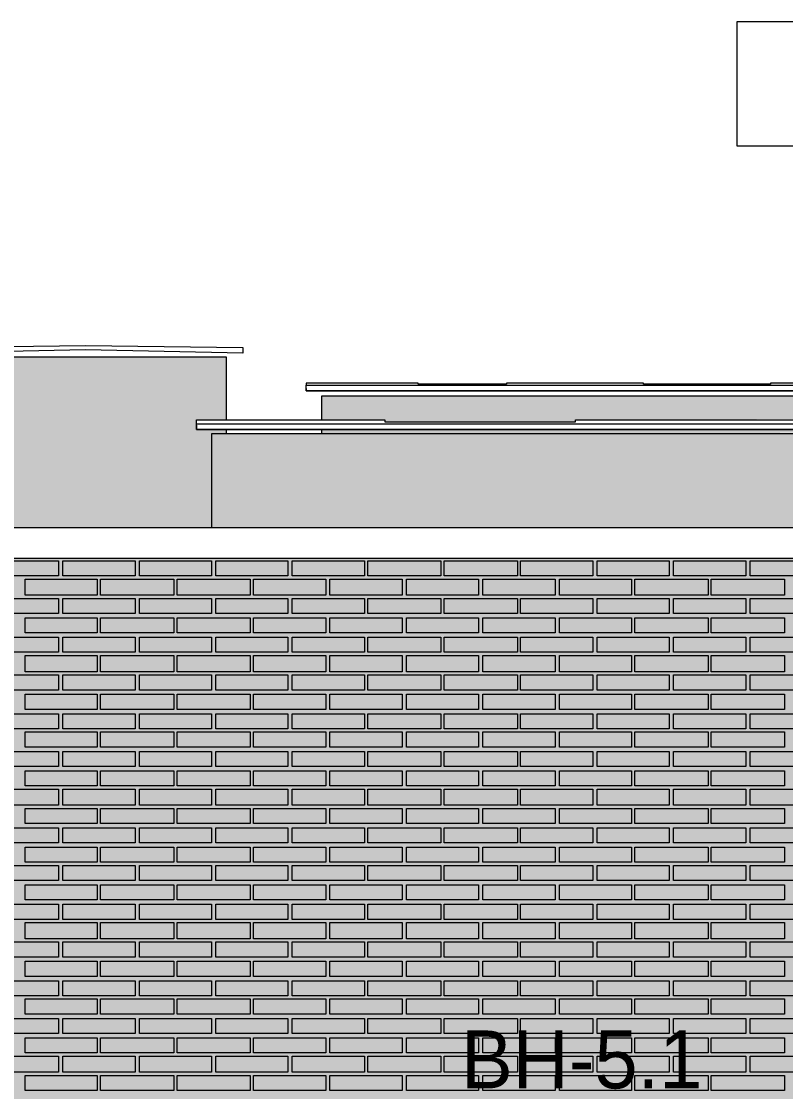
# Model space of a CAD drawing. Header units: millimetres. Extents: x -28928 to 100580, y -22867 to 36490.
# Drawn here: x 15755 to 18757, y 6934 to 11140 of the extents above; entities that cross this region are included whole.
import ezdxf

# ---------------------------------------------------------------- set-up
doc = ezdxf.new("R2010")
doc.units = ezdxf.units.MM
doc.layers.add('PDF _Геометрия', color=7, linetype='Continuous', true_color=0x8f8e8d)
doc.layers.add('PDF _Сплошная заливка', color=7, linetype='Continuous', true_color=0xffffff)
doc.layers.add('PDF _Текст', color=7, linetype='Continuous')

msp = doc.modelspace()

# ---------------------------------------------------------------- hatches: boundary and pattern name
at = {"layer": 'PDF _Сплошная заливка', "true_color": 0x383e42, "transparency": 33554559}
for points in [[(16561.4, 9536), (16443, 9536), (16443, 9574.1), (16561.4, 9574.1), (16561.4, 9819.5), (15453, 9819.5), (15453, 9151), (16502.2, 9151), (16502.2, 9519.1), (16561.4, 9519.1)], [(19091.4, 9506.4), (19171.8, 9506.4), (19171.8, 9519.1), (16502.2, 9519.1), (16502.2, 9151), (19040.7, 9151), (19040.7, 9396.4), (18981.4, 9396.4), (18981.4, 9451.4), (19019.5, 9455.7), (19053.4, 9459.9), (19044.9, 9464.1), (19053.4, 9468.4)]]:
    msp.add_hatch(color=250, dxfattribs=at).paths.add_polyline_path(points)
h = msp.add_hatch(color=250, dxfattribs=at)
h.paths.add_polyline_path([(19222.6, 9519.1), (19171.8, 9519.1), (19171.8, 9506.4), (19222.6, 9506.4)])
h.paths.add_polyline_path([(19091.4, 9629.1), (19222.6, 9629.1), (19222.6, 9637.6), (19044.9, 9641.8), (19070.3, 9667.2), (16933.7, 9667.2), (16933.7, 9574.1), (17183.4, 9574.1), (17183.4, 9565.7), (17932.2, 9565.7), (17932.2, 9574.1), (19222.6, 9578.4), (19044.9, 9582.6)])
h.paths.add_polyline_path([(19061.8, 9536), (16933.7, 9536), (16933.7, 9519.1), (19044.9, 9523.4), (19053.4, 9527.6)])
at = {"layer": 'PDF _Сплошная заливка', "true_color": 0xdcd6cf, "transparency": 33554559}
msp.add_hatch(color=254, dxfattribs=at).paths.add_polyline_path([(29465.3, 1544.1), (29486.4, 1544.1), (29486.4, 9028.4), (4952.2, 9028.4), (4952.2, -4713.2), (29465.3, -4713.2)])

# ---------------------------------------------------------------- linework, layer by layer
at = {"layer": 'PDF _Геометрия', "color": 7, "lineweight": 9}
for points in [[(18566.8, 11139.5), (19806.4, 11139.5), (19806.4, 10648.7), (18566.8, 10648.7)], [(16007.2, 9866), (16624.9, 9857.6), (16624.9, 9836.4), (16007.2, 9849.1), (15393.7, 9836.4), (15393.7, 9857.6)]]:
    msp.add_lwpolyline(points, close=True, dxfattribs=at)
for points in [[(16561.4, 9574.1), (16561.4, 9819.5), (15453, 9819.5), (15453, 9151)], [(19066.1, 9718), (18698, 9718), (18698, 9713.7), (18198.7, 9713.7), (18198.7, 9718), (17661.4, 9718), (17661.4, 9713.7), (17314.5, 9713.7), (17314.5, 9718), (16874.5, 9718), (16874.5, 9709.5), (19057.6, 9709.5)], [(16874.5, 9696.8), (16874.5, 9688.4), (19095.7, 9688.4), (16874.5, 9688.4), (16874.5, 9709.5)], [(17314.5, 9713.7), (17661.4, 9713.7)], [(18198.7, 9713.7), (18698, 9713.7)], [(19074.5, 9667.2), (16933.7, 9667.2), (16933.7, 9574.1)], [(19087.2, 9557.2), (16443, 9557.2), (16443, 9574.1), (17183.4, 9574.1), (17183.4, 9565.7), (17932.2, 9565.7), (17932.2, 9574.1), (19231.1, 9574.1), (19231.1, 9569.9)], [(16443, 9553), (16443, 9536), (19066.1, 9536), (16443, 9536), (16443, 9557.2)], [(17183.4, 9565.7), (17932.2, 9565.7)], [(19171.8, 9506.4), (19171.8, 9519.1), (16502.2, 9519.1), (16502.2, 9151)], [(16561.4, 9519.1), (16561.4, 9536)], [(16933.7, 9536), (16933.7, 9519.1)], [(-21875.1, 9028.4), (-21875.1, 9151), (29681.1, 9151), (29681.1, 9028.4), (-21875.1, 9028.4), (-21875.1, 9151)]]:
    msp.add_lwpolyline(points, dxfattribs=at)
at = {"layer": 'PDF _Геометрия', "lineweight": 9}
for points in [[(15901.4, 9019.9), (15901.4, 8960.7), (15618, 8960.7), (15618, 9019.9)], [(16201.8, 9019.9), (16201.8, 8960.7), (15918.4, 8960.7), (15918.4, 9019.9)], [(16502.2, 9019.9), (16502.2, 8960.7), (16218.7, 8960.7), (16218.7, 9019.9)], [(16802.6, 9019.9), (16802.6, 8960.7), (16519.1, 8960.7), (16519.1, 9019.9)], [(17103, 9019.9), (17103, 8960.7), (16819.5, 8960.7), (16819.5, 9019.9)], [(17403.4, 9019.9), (17403.4, 8960.7), (17115.7, 8960.7), (17115.7, 9019.9)], [(17703.7, 9019.9), (17703.7, 8960.7), (17416.1, 8960.7), (17416.1, 9019.9)], [(17999.9, 9019.9), (17999.9, 8960.7), (17716.4, 8960.7), (17716.4, 9019.9)], [(18300.3, 9019.9), (18300.3, 8960.7), (18016.8, 8960.7), (18016.8, 9019.9)], [(18600.7, 9019.9), (18600.7, 8960.7), (18317.2, 8960.7), (18317.2, 9019.9)], [(18901.1, 9019.9), (18901.1, 8960.7), (18617.6, 8960.7), (18617.6, 9019.9)], [(16053.7, 8884.5), (15909.9, 8884.5), (15770.3, 8884.5), (15770.3, 8948), (15909.9, 8948), (16053.7, 8948)], [(16354.1, 8884.5), (16210.3, 8884.5), (16066.4, 8884.5), (16066.4, 8948), (16210.3, 8948), (16354.1, 8948)], [(16654.5, 8884.5), (16510.7, 8884.5), (16366.8, 8884.5), (16366.8, 8948), (16510.7, 8948), (16654.5, 8948)], [(16950.7, 8884.5), (16811.1, 8884.5), (16667.2, 8884.5), (16667.2, 8948), (16811.1, 8948), (16950.7, 8948)], [(17251.1, 8884.5), (17111.4, 8884.5), (16967.6, 8884.5), (16967.6, 8948), (17111.4, 8948), (17251.1, 8948)], [(17551.4, 8884.5), (17411.8, 8884.5), (17268, 8884.5), (17268, 8948), (17411.8, 8948), (17551.4, 8948)], [(17851.8, 8884.5), (17708, 8884.5), (17568.4, 8884.5), (17568.4, 8948), (17708, 8948), (17851.8, 8948)], [(18152.2, 8884.5), (18008.4, 8884.5), (17868.7, 8884.5), (17868.7, 8948), (18008.4, 8948), (18152.2, 8948)], [(18452.6, 8884.5), (18308.7, 8884.5), (18164.9, 8884.5), (18164.9, 8948), (18308.7, 8948), (18452.6, 8948)], [(18753, 8884.5), (18609.1, 8884.5), (18465.3, 8884.5), (18465.3, 8948), (18609.1, 8948), (18753, 8948)], [(15901.4, 8871.8), (15901.4, 8812.6), (15618, 8812.6), (15618, 8871.8)], [(16201.8, 8871.8), (16201.8, 8812.6), (15918.4, 8812.6), (15918.4, 8871.8)], [(16502.2, 8871.8), (16502.2, 8812.6), (16218.7, 8812.6), (16218.7, 8871.8)], [(16802.6, 8871.8), (16802.6, 8812.6), (16519.1, 8812.6), (16519.1, 8871.8)], [(17103, 8871.8), (17103, 8812.6), (16819.5, 8812.6), (16819.5, 8871.8)], [(17403.4, 8871.8), (17403.4, 8812.6), (17115.7, 8812.6), (17115.7, 8871.8)], [(17703.7, 8871.8), (17703.7, 8812.6), (17416.1, 8812.6), (17416.1, 8871.8)], [(17999.9, 8871.8), (17999.9, 8812.6), (17716.4, 8812.6), (17716.4, 8871.8)], [(18300.3, 8871.8), (18300.3, 8812.6), (18016.8, 8812.6), (18016.8, 8871.8)], [(18600.7, 8871.8), (18600.7, 8812.6), (18317.2, 8812.6), (18317.2, 8871.8)], [(18901.1, 8871.8), (18901.1, 8812.6), (18617.6, 8812.6), (18617.6, 8871.8)], [(16053.7, 8736.4), (15909.9, 8736.4), (15770.3, 8736.4), (15770.3, 8795.7), (15909.9, 8795.7), (16053.7, 8795.7)], [(16354.1, 8736.4), (16210.3, 8736.4), (16066.4, 8736.4), (16066.4, 8795.7), (16210.3, 8795.7), (16354.1, 8795.7)], [(16654.5, 8736.4), (16510.7, 8736.4), (16366.8, 8736.4), (16366.8, 8795.7), (16510.7, 8795.7), (16654.5, 8795.7)], [(16950.7, 8736.4), (16811.1, 8736.4), (16667.2, 8736.4), (16667.2, 8795.7), (16811.1, 8795.7), (16950.7, 8795.7)], [(17251.1, 8736.4), (17111.4, 8736.4), (16967.6, 8736.4), (16967.6, 8795.7), (17111.4, 8795.7), (17251.1, 8795.7)], [(17551.4, 8736.4), (17411.8, 8736.4), (17268, 8736.4), (17268, 8795.7), (17411.8, 8795.7), (17551.4, 8795.7)], [(17851.8, 8736.4), (17708, 8736.4), (17568.4, 8736.4), (17568.4, 8795.7), (17708, 8795.7), (17851.8, 8795.7)], [(18152.2, 8736.4), (18008.4, 8736.4), (17868.7, 8736.4), (17868.7, 8795.7), (18008.4, 8795.7), (18152.2, 8795.7)], [(18452.6, 8736.4), (18308.7, 8736.4), (18164.9, 8736.4), (18164.9, 8795.7), (18308.7, 8795.7), (18452.6, 8795.7)], [(18753, 8736.4), (18609.1, 8736.4), (18465.3, 8736.4), (18465.3, 8795.7), (18609.1, 8795.7), (18753, 8795.7)], [(15901.4, 8719.5), (15901.4, 8660.3), (15618, 8660.3), (15618, 8719.5)], [(16201.8, 8719.5), (16201.8, 8660.3), (15918.4, 8660.3), (15918.4, 8719.5)], [(16502.2, 8719.5), (16502.2, 8660.3), (16218.7, 8660.3), (16218.7, 8719.5)], [(16802.6, 8719.5), (16802.6, 8660.3), (16519.1, 8660.3), (16519.1, 8719.5)], [(17103, 8719.5), (17103, 8660.3), (16819.5, 8660.3), (16819.5, 8719.5)], [(17403.4, 8719.5), (17403.4, 8660.3), (17115.7, 8660.3), (17115.7, 8719.5)], [(17703.7, 8719.5), (17703.7, 8660.3), (17416.1, 8660.3), (17416.1, 8719.5)], [(17999.9, 8719.5), (17999.9, 8660.3), (17716.4, 8660.3), (17716.4, 8719.5)], [(18300.3, 8719.5), (18300.3, 8660.3), (18016.8, 8660.3), (18016.8, 8719.5)], [(18600.7, 8719.5), (18600.7, 8660.3), (18317.2, 8660.3), (18317.2, 8719.5)], [(18901.1, 8719.5), (18901.1, 8660.3), (18617.6, 8660.3), (18617.6, 8719.5)], [(16053.7, 8584.1), (15909.9, 8584.1), (15770.3, 8584.1), (15770.3, 8647.6), (15909.9, 8647.6), (16053.7, 8647.6)], [(16354.1, 8584.1), (16210.3, 8584.1), (16066.4, 8584.1), (16066.4, 8647.6), (16210.3, 8647.6), (16354.1, 8647.6)], [(16654.5, 8584.1), (16510.7, 8584.1), (16366.8, 8584.1), (16366.8, 8647.6), (16510.7, 8647.6), (16654.5, 8647.6)], [(16950.7, 8584.1), (16811.1, 8584.1), (16667.2, 8584.1), (16667.2, 8647.6), (16811.1, 8647.6), (16950.7, 8647.6)], [(17251.1, 8584.1), (17111.4, 8584.1), (16967.6, 8584.1), (16967.6, 8647.6), (17111.4, 8647.6), (17251.1, 8647.6)], [(17551.4, 8584.1), (17411.8, 8584.1), (17268, 8584.1), (17268, 8647.6), (17411.8, 8647.6), (17551.4, 8647.6)], [(17851.8, 8584.1), (17708, 8584.1), (17568.4, 8584.1), (17568.4, 8647.6), (17708, 8647.6), (17851.8, 8647.6)], [(18152.2, 8584.1), (18008.4, 8584.1), (17868.7, 8584.1), (17868.7, 8647.6), (18008.4, 8647.6), (18152.2, 8647.6)], [(18452.6, 8584.1), (18308.7, 8584.1), (18164.9, 8584.1), (18164.9, 8647.6), (18308.7, 8647.6), (18452.6, 8647.6)], [(18753, 8584.1), (18609.1, 8584.1), (18465.3, 8584.1), (18465.3, 8647.6), (18609.1, 8647.6), (18753, 8647.6)], [(15901.4, 8571.4), (15901.4, 8512.2), (15618, 8512.2), (15618, 8571.4)], [(16201.8, 8571.4), (16201.8, 8512.2), (15918.4, 8512.2), (15918.4, 8571.4)], [(16502.2, 8571.4), (16502.2, 8512.2), (16218.7, 8512.2), (16218.7, 8571.4)], [(16802.6, 8571.4), (16802.6, 8512.2), (16519.1, 8512.2), (16519.1, 8571.4)], [(17103, 8571.4), (17103, 8512.2), (16819.5, 8512.2), (16819.5, 8571.4)], [(17403.4, 8571.4), (17403.4, 8512.2), (17115.7, 8512.2), (17115.7, 8571.4)], [(17703.7, 8571.4), (17703.7, 8512.2), (17416.1, 8512.2), (17416.1, 8571.4)], [(17999.9, 8571.4), (17999.9, 8512.2), (17716.4, 8512.2), (17716.4, 8571.4)], [(18300.3, 8571.4), (18300.3, 8512.2), (18016.8, 8512.2), (18016.8, 8571.4)], [(18600.7, 8571.4), (18600.7, 8512.2), (18317.2, 8512.2), (18317.2, 8571.4)], [(18901.1, 8571.4), (18901.1, 8512.2), (18617.6, 8512.2), (18617.6, 8571.4)], [(16053.7, 8436), (15909.9, 8436), (15770.3, 8436), (15770.3, 8495.3), (15909.9, 8495.3), (16053.7, 8495.3)], [(16354.1, 8436), (16210.3, 8436), (16066.4, 8436), (16066.4, 8495.3), (16210.3, 8495.3), (16354.1, 8495.3)], [(16654.5, 8436), (16510.7, 8436), (16366.8, 8436), (16366.8, 8495.3), (16510.7, 8495.3), (16654.5, 8495.3)], [(16950.7, 8436), (16811.1, 8436), (16667.2, 8436), (16667.2, 8495.3), (16811.1, 8495.3), (16950.7, 8495.3)], [(17251.1, 8436), (17111.4, 8436), (16967.6, 8436), (16967.6, 8495.3), (17111.4, 8495.3), (17251.1, 8495.3)], [(17551.4, 8436), (17411.8, 8436), (17268, 8436), (17268, 8495.3), (17411.8, 8495.3), (17551.4, 8495.3)], [(17851.8, 8436), (17708, 8436), (17568.4, 8436), (17568.4, 8495.3), (17708, 8495.3), (17851.8, 8495.3)], [(18152.2, 8436), (18008.4, 8436), (17868.7, 8436), (17868.7, 8495.3), (18008.4, 8495.3), (18152.2, 8495.3)], [(18452.6, 8436), (18308.7, 8436), (18164.9, 8436), (18164.9, 8495.3), (18308.7, 8495.3), (18452.6, 8495.3)], [(18753, 8436), (18609.1, 8436), (18465.3, 8436), (18465.3, 8495.3), (18609.1, 8495.3), (18753, 8495.3)], [(15901.4, 8419.1), (15901.4, 8359.9), (15618, 8359.9), (15618, 8419.1)], [(16201.8, 8419.1), (16201.8, 8359.9), (15918.4, 8359.9), (15918.4, 8419.1)], [(16502.2, 8419.1), (16502.2, 8359.9), (16218.7, 8359.9), (16218.7, 8419.1)], [(16802.6, 8419.1), (16802.6, 8359.9), (16519.1, 8359.9), (16519.1, 8419.1)], [(17103, 8419.1), (17103, 8359.9), (16819.5, 8359.9), (16819.5, 8419.1)], [(17403.4, 8419.1), (17403.4, 8359.9), (17115.7, 8359.9), (17115.7, 8419.1)], [(17703.7, 8419.1), (17703.7, 8359.9), (17416.1, 8359.9), (17416.1, 8419.1)], [(17999.9, 8419.1), (17999.9, 8359.9), (17716.4, 8359.9), (17716.4, 8419.1)], [(18300.3, 8419.1), (18300.3, 8359.9), (18016.8, 8359.9), (18016.8, 8419.1)], [(18600.7, 8419.1), (18600.7, 8359.9), (18317.2, 8359.9), (18317.2, 8419.1)], [(18901.1, 8419.1), (18901.1, 8359.9), (18617.6, 8359.9), (18617.6, 8419.1)], [(16053.7, 8288), (15909.9, 8288), (15770.3, 8288), (15770.3, 8347.2), (15909.9, 8347.2), (16053.7, 8347.2)], [(16354.1, 8288), (16210.3, 8288), (16066.4, 8288), (16066.4, 8347.2), (16210.3, 8347.2), (16354.1, 8347.2)], [(16654.5, 8288), (16510.7, 8288), (16366.8, 8288), (16366.8, 8347.2), (16510.7, 8347.2), (16654.5, 8347.2)], [(16950.7, 8288), (16811.1, 8288), (16667.2, 8288), (16667.2, 8347.2), (16811.1, 8347.2), (16950.7, 8347.2)], [(17251.1, 8288), (17111.4, 8288), (16967.6, 8288), (16967.6, 8347.2), (17111.4, 8347.2), (17251.1, 8347.2)], [(17551.4, 8288), (17411.8, 8288), (17268, 8288), (17268, 8347.2), (17411.8, 8347.2), (17551.4, 8347.2)], [(17851.8, 8288), (17708, 8288), (17568.4, 8288), (17568.4, 8347.2), (17708, 8347.2), (17851.8, 8347.2)], [(18152.2, 8288), (18008.4, 8288), (17868.7, 8288), (17868.7, 8347.2), (18008.4, 8347.2), (18152.2, 8347.2)], [(18452.6, 8288), (18308.7, 8288), (18164.9, 8288), (18164.9, 8347.2), (18308.7, 8347.2), (18452.6, 8347.2)], [(18753, 8288), (18609.1, 8288), (18465.3, 8288), (18465.3, 8347.2), (18609.1, 8347.2), (18753, 8347.2)], [(15901.4, 8271), (15901.4, 8211.8), (15618, 8211.8), (15618, 8271)], [(16201.8, 8271), (16201.8, 8211.8), (15918.4, 8211.8), (15918.4, 8271)], [(16502.2, 8271), (16502.2, 8211.8), (16218.7, 8211.8), (16218.7, 8271)], [(16802.6, 8271), (16802.6, 8211.8), (16519.1, 8211.8), (16519.1, 8271)], [(17103, 8271), (17103, 8211.8), (16819.5, 8211.8), (16819.5, 8271)], [(17403.4, 8271), (17403.4, 8211.8), (17115.7, 8211.8), (17115.7, 8271)], [(17703.7, 8271), (17703.7, 8211.8), (17416.1, 8211.8), (17416.1, 8271)], [(17999.9, 8271), (17999.9, 8211.8), (17716.4, 8211.8), (17716.4, 8271)], [(18300.3, 8271), (18300.3, 8211.8), (18016.8, 8211.8), (18016.8, 8271)], [(18600.7, 8271), (18600.7, 8211.8), (18317.2, 8211.8), (18317.2, 8271)], [(18901.1, 8271), (18901.1, 8211.8), (18617.6, 8211.8), (18617.6, 8271)], [(16053.7, 8135.7), (15909.9, 8135.7), (15770.3, 8135.7), (15770.3, 8194.9), (15909.9, 8194.9), (16053.7, 8194.9)], [(16354.1, 8135.7), (16210.3, 8135.7), (16066.4, 8135.7), (16066.4, 8194.9), (16210.3, 8194.9), (16354.1, 8194.9)], [(16654.5, 8135.7), (16510.7, 8135.7), (16366.8, 8135.7), (16366.8, 8194.9), (16510.7, 8194.9), (16654.5, 8194.9)], [(16950.7, 8135.7), (16811.1, 8135.7), (16667.2, 8135.7), (16667.2, 8194.9), (16811.1, 8194.9), (16950.7, 8194.9)], [(17251.1, 8135.7), (17111.4, 8135.7), (16967.6, 8135.7), (16967.6, 8194.9), (17111.4, 8194.9), (17251.1, 8194.9)], [(17551.4, 8135.7), (17411.8, 8135.7), (17268, 8135.7), (17268, 8194.9), (17411.8, 8194.9), (17551.4, 8194.9)], [(17851.8, 8135.7), (17708, 8135.7), (17568.4, 8135.7), (17568.4, 8194.9), (17708, 8194.9), (17851.8, 8194.9)], [(18152.2, 8135.7), (18008.4, 8135.7), (17868.7, 8135.7), (17868.7, 8194.9), (18008.4, 8194.9), (18152.2, 8194.9)], [(18452.6, 8135.7), (18308.7, 8135.7), (18164.9, 8135.7), (18164.9, 8194.9), (18308.7, 8194.9), (18452.6, 8194.9)], [(18753, 8135.7), (18609.1, 8135.7), (18465.3, 8135.7), (18465.3, 8194.9), (18609.1, 8194.9), (18753, 8194.9)], [(15901.4, 8123), (15901.4, 8059.5), (15618, 8059.5), (15618, 8123)], [(16201.8, 8123), (16201.8, 8059.5), (15918.4, 8059.5), (15918.4, 8123)], [(16502.2, 8123), (16502.2, 8059.5), (16218.7, 8059.5), (16218.7, 8123)], [(16802.6, 8123), (16802.6, 8059.5), (16519.1, 8059.5), (16519.1, 8123)], [(17103, 8123), (17103, 8059.5), (16819.5, 8059.5), (16819.5, 8123)], [(17403.4, 8123), (17403.4, 8059.5), (17115.7, 8059.5), (17115.7, 8123)], [(17703.7, 8123), (17703.7, 8059.5), (17416.1, 8059.5), (17416.1, 8123)], [(17999.9, 8123), (17999.9, 8059.5), (17716.4, 8059.5), (17716.4, 8123)], [(18300.3, 8123), (18300.3, 8059.5), (18016.8, 8059.5), (18016.8, 8123)], [(18600.7, 8123), (18600.7, 8059.5), (18317.2, 8059.5), (18317.2, 8123)], [(18901.1, 8123), (18901.1, 8059.5), (18617.6, 8059.5), (18617.6, 8123)], [(16053.7, 7987.6), (15909.9, 7987.6), (15770.3, 7987.6), (15770.3, 8046.8), (15909.9, 8046.8), (16053.7, 8046.8)], [(16354.1, 7987.6), (16210.3, 7987.6), (16066.4, 7987.6), (16066.4, 8046.8), (16210.3, 8046.8), (16354.1, 8046.8)], [(16654.5, 7987.6), (16510.7, 7987.6), (16366.8, 7987.6), (16366.8, 8046.8), (16510.7, 8046.8), (16654.5, 8046.8)], [(16950.7, 7987.6), (16811.1, 7987.6), (16667.2, 7987.6), (16667.2, 8046.8), (16811.1, 8046.8), (16950.7, 8046.8)], [(17251.1, 7987.6), (17111.4, 7987.6), (16967.6, 7987.6), (16967.6, 8046.8), (17111.4, 8046.8), (17251.1, 8046.8)], [(17551.4, 7987.6), (17411.8, 7987.6), (17268, 7987.6), (17268, 8046.8), (17411.8, 8046.8), (17551.4, 8046.8)], [(17851.8, 7987.6), (17708, 7987.6), (17568.4, 7987.6), (17568.4, 8046.8), (17708, 8046.8), (17851.8, 8046.8)], [(18152.2, 7987.6), (18008.4, 7987.6), (17868.7, 7987.6), (17868.7, 8046.8), (18008.4, 8046.8), (18152.2, 8046.8)], [(18452.6, 7987.6), (18308.7, 7987.6), (18164.9, 7987.6), (18164.9, 8046.8), (18308.7, 8046.8), (18452.6, 8046.8)], [(18753, 7987.6), (18609.1, 7987.6), (18465.3, 7987.6), (18465.3, 8046.8), (18609.1, 8046.8), (18753, 8046.8)], [(15901.4, 7970.7), (15901.4, 7911.4), (15618, 7911.4), (15618, 7970.7)], [(16201.8, 7970.7), (16201.8, 7911.4), (15918.4, 7911.4), (15918.4, 7970.7)], [(16502.2, 7970.7), (16502.2, 7911.4), (16218.7, 7911.4), (16218.7, 7970.7)], [(16802.6, 7970.7), (16802.6, 7911.4), (16519.1, 7911.4), (16519.1, 7970.7)], [(17103, 7970.7), (17103, 7911.4), (16819.5, 7911.4), (16819.5, 7970.7)], [(17403.4, 7970.7), (17403.4, 7911.4), (17115.7, 7911.4), (17115.7, 7970.7)], [(17703.7, 7970.7), (17703.7, 7911.4), (17416.1, 7911.4), (17416.1, 7970.7)], [(17999.9, 7970.7), (17999.9, 7911.4), (17716.4, 7911.4), (17716.4, 7970.7)], [(18300.3, 7970.7), (18300.3, 7911.4), (18016.8, 7911.4), (18016.8, 7970.7)], [(18600.7, 7970.7), (18600.7, 7911.4), (18317.2, 7911.4), (18317.2, 7970.7)], [(18901.1, 7970.7), (18901.1, 7911.4), (18617.6, 7911.4), (18617.6, 7970.7)], [(16053.7, 7835.3), (15909.9, 7835.3), (15770.3, 7835.3), (15770.3, 7894.5), (15909.9, 7894.5), (16053.7, 7894.5)], [(16354.1, 7835.3), (16210.3, 7835.3), (16066.4, 7835.3), (16066.4, 7894.5), (16210.3, 7894.5), (16354.1, 7894.5)], [(16654.5, 7835.3), (16510.7, 7835.3), (16366.8, 7835.3), (16366.8, 7894.5), (16510.7, 7894.5), (16654.5, 7894.5)], [(16950.7, 7835.3), (16811.1, 7835.3), (16667.2, 7835.3), (16667.2, 7894.5), (16811.1, 7894.5), (16950.7, 7894.5)], [(17251.1, 7835.3), (17111.4, 7835.3), (16967.6, 7835.3), (16967.6, 7894.5), (17111.4, 7894.5), (17251.1, 7894.5)], [(17551.4, 7835.3), (17411.8, 7835.3), (17268, 7835.3), (17268, 7894.5), (17411.8, 7894.5), (17551.4, 7894.5)], [(17851.8, 7835.3), (17708, 7835.3), (17568.4, 7835.3), (17568.4, 7894.5), (17708, 7894.5), (17851.8, 7894.5)], [(18152.2, 7835.3), (18008.4, 7835.3), (17868.7, 7835.3), (17868.7, 7894.5), (18008.4, 7894.5), (18152.2, 7894.5)], [(18452.6, 7835.3), (18308.7, 7835.3), (18164.9, 7835.3), (18164.9, 7894.5), (18308.7, 7894.5), (18452.6, 7894.5)], [(18753, 7835.3), (18609.1, 7835.3), (18465.3, 7835.3), (18465.3, 7894.5), (18609.1, 7894.5), (18753, 7894.5)], [(15901.4, 7822.6), (15901.4, 7763.4), (15618, 7763.4), (15618, 7822.6)], [(16201.8, 7822.6), (16201.8, 7763.4), (15918.4, 7763.4), (15918.4, 7822.6)], [(16502.2, 7822.6), (16502.2, 7763.4), (16218.7, 7763.4), (16218.7, 7822.6)], [(16802.6, 7822.6), (16802.6, 7763.4), (16519.1, 7763.4), (16519.1, 7822.6)], [(17103, 7822.6), (17103, 7763.4), (16819.5, 7763.4), (16819.5, 7822.6)], [(17403.4, 7822.6), (17403.4, 7763.4), (17115.7, 7763.4), (17115.7, 7822.6)], [(17703.7, 7822.6), (17703.7, 7763.4), (17416.1, 7763.4), (17416.1, 7822.6)], [(17999.9, 7822.6), (17999.9, 7763.4), (17716.4, 7763.4), (17716.4, 7822.6)], [(18300.3, 7822.6), (18300.3, 7763.4), (18016.8, 7763.4), (18016.8, 7822.6)], [(18600.7, 7822.6), (18600.7, 7763.4), (18317.2, 7763.4), (18317.2, 7822.6)], [(18901.1, 7822.6), (18901.1, 7763.4), (18617.6, 7763.4), (18617.6, 7822.6)], [(16053.7, 7687.2), (15909.9, 7687.2), (15770.3, 7687.2), (15770.3, 7746.4), (15909.9, 7746.4), (16053.7, 7746.4)], [(16354.1, 7687.2), (16210.3, 7687.2), (16066.4, 7687.2), (16066.4, 7746.4), (16210.3, 7746.4), (16354.1, 7746.4)], [(16654.5, 7687.2), (16510.7, 7687.2), (16366.8, 7687.2), (16366.8, 7746.4), (16510.7, 7746.4), (16654.5, 7746.4)], [(16950.7, 7687.2), (16811.1, 7687.2), (16667.2, 7687.2), (16667.2, 7746.4), (16811.1, 7746.4), (16950.7, 7746.4)], [(17251.1, 7687.2), (17111.4, 7687.2), (16967.6, 7687.2), (16967.6, 7746.4), (17111.4, 7746.4), (17251.1, 7746.4)], [(17551.4, 7687.2), (17411.8, 7687.2), (17268, 7687.2), (17268, 7746.4), (17411.8, 7746.4), (17551.4, 7746.4)], [(17851.8, 7687.2), (17708, 7687.2), (17568.4, 7687.2), (17568.4, 7746.4), (17708, 7746.4), (17851.8, 7746.4)], [(18152.2, 7687.2), (18008.4, 7687.2), (17868.7, 7687.2), (17868.7, 7746.4), (18008.4, 7746.4), (18152.2, 7746.4)], [(18452.6, 7687.2), (18308.7, 7687.2), (18164.9, 7687.2), (18164.9, 7746.4), (18308.7, 7746.4), (18452.6, 7746.4)], [(18753, 7687.2), (18609.1, 7687.2), (18465.3, 7687.2), (18465.3, 7746.4), (18609.1, 7746.4), (18753, 7746.4)], [(15901.4, 7670.3), (15901.4, 7611), (15618, 7611), (15618, 7670.3)], [(16201.8, 7670.3), (16201.8, 7611), (15918.4, 7611), (15918.4, 7670.3)], [(16502.2, 7670.3), (16502.2, 7611), (16218.7, 7611), (16218.7, 7670.3)], [(16802.6, 7670.3), (16802.6, 7611), (16519.1, 7611), (16519.1, 7670.3)], [(17103, 7670.3), (17103, 7611), (16819.5, 7611), (16819.5, 7670.3)], [(17403.4, 7670.3), (17403.4, 7611), (17115.7, 7611), (17115.7, 7670.3)], [(17703.7, 7670.3), (17703.7, 7611), (17416.1, 7611), (17416.1, 7670.3)], [(17999.9, 7670.3), (17999.9, 7611), (17716.4, 7611), (17716.4, 7670.3)], [(18300.3, 7670.3), (18300.3, 7611), (18016.8, 7611), (18016.8, 7670.3)], [(18600.7, 7670.3), (18600.7, 7611), (18317.2, 7611), (18317.2, 7670.3)], [(18901.1, 7670.3), (18901.1, 7611), (18617.6, 7611), (18617.6, 7670.3)], [(16053.7, 7534.9), (15909.9, 7534.9), (15770.3, 7534.9), (15770.3, 7598.4), (15909.9, 7598.4), (16053.7, 7598.4)], [(16354.1, 7534.9), (16210.3, 7534.9), (16066.4, 7534.9), (16066.4, 7598.4), (16210.3, 7598.4), (16354.1, 7598.4)], [(16654.5, 7534.9), (16510.7, 7534.9), (16366.8, 7534.9), (16366.8, 7598.4), (16510.7, 7598.4), (16654.5, 7598.4)], [(16950.7, 7534.9), (16811.1, 7534.9), (16667.2, 7534.9), (16667.2, 7598.4), (16811.1, 7598.4), (16950.7, 7598.4)], [(17251.1, 7534.9), (17111.4, 7534.9), (16967.6, 7534.9), (16967.6, 7598.4), (17111.4, 7598.4), (17251.1, 7598.4)], [(17551.4, 7534.9), (17411.8, 7534.9), (17268, 7534.9), (17268, 7598.4), (17411.8, 7598.4), (17551.4, 7598.4)], [(17851.8, 7534.9), (17708, 7534.9), (17568.4, 7534.9), (17568.4, 7598.4), (17708, 7598.4), (17851.8, 7598.4)], [(18152.2, 7534.9), (18008.4, 7534.9), (17868.7, 7534.9), (17868.7, 7598.4), (18008.4, 7598.4), (18152.2, 7598.4)], [(18452.6, 7534.9), (18308.7, 7534.9), (18164.9, 7534.9), (18164.9, 7598.4), (18308.7, 7598.4), (18452.6, 7598.4)], [(18753, 7534.9), (18609.1, 7534.9), (18465.3, 7534.9), (18465.3, 7598.4), (18609.1, 7598.4), (18753, 7598.4)], [(15901.4, 7522.2), (15901.4, 7463), (15618, 7463), (15618, 7522.2)], [(16201.8, 7522.2), (16201.8, 7463), (15918.4, 7463), (15918.4, 7522.2)], [(16502.2, 7522.2), (16502.2, 7463), (16218.7, 7463), (16218.7, 7522.2)], [(16802.6, 7522.2), (16802.6, 7463), (16519.1, 7463), (16519.1, 7522.2)], [(17103, 7522.2), (17103, 7463), (16819.5, 7463), (16819.5, 7522.2)], [(17403.4, 7522.2), (17403.4, 7463), (17115.7, 7463), (17115.7, 7522.2)], [(17703.7, 7522.2), (17703.7, 7463), (17416.1, 7463), (17416.1, 7522.2)], [(17999.9, 7522.2), (17999.9, 7463), (17716.4, 7463), (17716.4, 7522.2)], [(18300.3, 7522.2), (18300.3, 7463), (18016.8, 7463), (18016.8, 7522.2)], [(18600.7, 7522.2), (18600.7, 7463), (18317.2, 7463), (18317.2, 7522.2)], [(18901.1, 7522.2), (18901.1, 7463), (18617.6, 7463), (18617.6, 7522.2)], [(16053.7, 7386.8), (15909.9, 7386.8), (15770.3, 7386.8), (15770.3, 7446), (15909.9, 7446), (16053.7, 7446)], [(16354.1, 7386.8), (16210.3, 7386.8), (16066.4, 7386.8), (16066.4, 7446), (16210.3, 7446), (16354.1, 7446)], [(16654.5, 7386.8), (16510.7, 7386.8), (16366.8, 7386.8), (16366.8, 7446), (16510.7, 7446), (16654.5, 7446)], [(16950.7, 7386.8), (16811.1, 7386.8), (16667.2, 7386.8), (16667.2, 7446), (16811.1, 7446), (16950.7, 7446)], [(17251.1, 7386.8), (17111.4, 7386.8), (16967.6, 7386.8), (16967.6, 7446), (17111.4, 7446), (17251.1, 7446)], [(17551.4, 7386.8), (17411.8, 7386.8), (17268, 7386.8), (17268, 7446), (17411.8, 7446), (17551.4, 7446)], [(17851.8, 7386.8), (17708, 7386.8), (17568.4, 7386.8), (17568.4, 7446), (17708, 7446), (17851.8, 7446)], [(18152.2, 7386.8), (18008.4, 7386.8), (17868.7, 7386.8), (17868.7, 7446), (18008.4, 7446), (18152.2, 7446)], [(18452.6, 7386.8), (18308.7, 7386.8), (18164.9, 7386.8), (18164.9, 7446), (18308.7, 7446), (18452.6, 7446)], [(18753, 7386.8), (18609.1, 7386.8), (18465.3, 7386.8), (18465.3, 7446), (18609.1, 7446), (18753, 7446)], [(15901.4, 7369.9), (15901.4, 7310.7), (15618, 7310.7), (15618, 7369.9)], [(16201.8, 7369.9), (16201.8, 7310.7), (15918.4, 7310.7), (15918.4, 7369.9)], [(16502.2, 7369.9), (16502.2, 7310.7), (16218.7, 7310.7), (16218.7, 7369.9)], [(16802.6, 7369.9), (16802.6, 7310.7), (16519.1, 7310.7), (16519.1, 7369.9)], [(17103, 7369.9), (17103, 7310.7), (16819.5, 7310.7), (16819.5, 7369.9)], [(17403.4, 7369.9), (17403.4, 7310.7), (17115.7, 7310.7), (17115.7, 7369.9)], [(17703.7, 7369.9), (17703.7, 7310.7), (17416.1, 7310.7), (17416.1, 7369.9)], [(17999.9, 7369.9), (17999.9, 7310.7), (17716.4, 7310.7), (17716.4, 7369.9)], [(18300.3, 7369.9), (18300.3, 7310.7), (18016.8, 7310.7), (18016.8, 7369.9)], [(18600.7, 7369.9), (18600.7, 7310.7), (18317.2, 7310.7), (18317.2, 7369.9)], [(18901.1, 7369.9), (18901.1, 7310.7), (18617.6, 7310.7), (18617.6, 7369.9)], [(16053.7, 7238.7), (15909.9, 7238.7), (15770.3, 7238.7), (15770.3, 7298), (15909.9, 7298), (16053.7, 7298)], [(16354.1, 7238.7), (16210.3, 7238.7), (16066.4, 7238.7), (16066.4, 7298), (16210.3, 7298), (16354.1, 7298)], [(16654.5, 7238.7), (16510.7, 7238.7), (16366.8, 7238.7), (16366.8, 7298), (16510.7, 7298), (16654.5, 7298)], [(16950.7, 7238.7), (16811.1, 7238.7), (16667.2, 7238.7), (16667.2, 7298), (16811.1, 7298), (16950.7, 7298)], [(17251.1, 7238.7), (17111.4, 7238.7), (16967.6, 7238.7), (16967.6, 7298), (17111.4, 7298), (17251.1, 7298)], [(17551.4, 7238.7), (17411.8, 7238.7), (17268, 7238.7), (17268, 7298), (17411.8, 7298), (17551.4, 7298)], [(17851.8, 7238.7), (17708, 7238.7), (17568.4, 7238.7), (17568.4, 7298), (17708, 7298), (17851.8, 7298)], [(18152.2, 7238.7), (18008.4, 7238.7), (17868.7, 7238.7), (17868.7, 7298), (18008.4, 7298), (18152.2, 7298)], [(18452.6, 7238.7), (18308.7, 7238.7), (18164.9, 7238.7), (18164.9, 7298), (18308.7, 7298), (18452.6, 7298)], [(18753, 7238.7), (18609.1, 7238.7), (18465.3, 7238.7), (18465.3, 7298), (18609.1, 7298), (18753, 7298)], [(15901.4, 7221.8), (15901.4, 7162.6), (15618, 7162.6), (15618, 7221.8)], [(16201.8, 7221.8), (16201.8, 7162.6), (15918.4, 7162.6), (15918.4, 7221.8)], [(16502.2, 7221.8), (16502.2, 7162.6), (16218.7, 7162.6), (16218.7, 7221.8)], [(16802.6, 7221.8), (16802.6, 7162.6), (16519.1, 7162.6), (16519.1, 7221.8)], [(17103, 7221.8), (17103, 7162.6), (16819.5, 7162.6), (16819.5, 7221.8)], [(17403.4, 7221.8), (17403.4, 7162.6), (17115.7, 7162.6), (17115.7, 7221.8)], [(17703.7, 7221.8), (17703.7, 7162.6), (17416.1, 7162.6), (17416.1, 7221.8)], [(17999.9, 7221.8), (17999.9, 7162.6), (17716.4, 7162.6), (17716.4, 7221.8)], [(18300.3, 7221.8), (18300.3, 7162.6), (18016.8, 7162.6), (18016.8, 7221.8)], [(18600.7, 7221.8), (18600.7, 7162.6), (18317.2, 7162.6), (18317.2, 7221.8)], [(18901.1, 7221.8), (18901.1, 7162.6), (18617.6, 7162.6), (18617.6, 7221.8)], [(16053.7, 7086.4), (15909.9, 7086.4), (15770.3, 7086.4), (15770.3, 7145.7), (15909.9, 7145.7), (16053.7, 7145.7)], [(16354.1, 7086.4), (16210.3, 7086.4), (16066.4, 7086.4), (16066.4, 7145.7), (16210.3, 7145.7), (16354.1, 7145.7)], [(16654.5, 7086.4), (16510.7, 7086.4), (16366.8, 7086.4), (16366.8, 7145.7), (16510.7, 7145.7), (16654.5, 7145.7)], [(16950.7, 7086.4), (16811.1, 7086.4), (16667.2, 7086.4), (16667.2, 7145.7), (16811.1, 7145.7), (16950.7, 7145.7)], [(17251.1, 7086.4), (17111.4, 7086.4), (16967.6, 7086.4), (16967.6, 7145.7), (17111.4, 7145.7), (17251.1, 7145.7)], [(17551.4, 7086.4), (17411.8, 7086.4), (17268, 7086.4), (17268, 7145.7), (17411.8, 7145.7), (17551.4, 7145.7)], [(17851.8, 7086.4), (17708, 7086.4), (17568.4, 7086.4), (17568.4, 7145.7), (17708, 7145.7), (17851.8, 7145.7)], [(18152.2, 7086.4), (18008.4, 7086.4), (17868.7, 7086.4), (17868.7, 7145.7), (18008.4, 7145.7), (18152.2, 7145.7)], [(18452.6, 7086.4), (18308.7, 7086.4), (18164.9, 7086.4), (18164.9, 7145.7), (18308.7, 7145.7), (18452.6, 7145.7)], [(18753, 7086.4), (18609.1, 7086.4), (18465.3, 7086.4), (18465.3, 7145.7), (18609.1, 7145.7), (18753, 7145.7)], [(15901.4, 7073.7), (15901.4, 7010.3), (15618, 7010.3), (15618, 7073.7)], [(16201.8, 7073.7), (16201.8, 7010.3), (15918.4, 7010.3), (15918.4, 7073.7)], [(16502.2, 7073.7), (16502.2, 7010.3), (16218.7, 7010.3), (16218.7, 7073.7)], [(16802.6, 7073.7), (16802.6, 7010.3), (16519.1, 7010.3), (16519.1, 7073.7)], [(17103, 7073.7), (17103, 7010.3), (16819.5, 7010.3), (16819.5, 7073.7)], [(17403.4, 7073.7), (17403.4, 7010.3), (17115.7, 7010.3), (17115.7, 7073.7)], [(17703.7, 7073.7), (17703.7, 7010.3), (17416.1, 7010.3), (17416.1, 7073.7)], [(17999.9, 7073.7), (17999.9, 7010.3), (17716.4, 7010.3), (17716.4, 7073.7)], [(18300.3, 7073.7), (18300.3, 7010.3), (18016.8, 7010.3), (18016.8, 7073.7)], [(18600.7, 7073.7), (18600.7, 7010.3), (18317.2, 7010.3), (18317.2, 7073.7)], [(18901.1, 7073.7), (18901.1, 7010.3), (18617.6, 7010.3), (18617.6, 7073.7)], [(16053.7, 6938.4), (15909.9, 6938.4), (15770.3, 6938.4), (15770.3, 6997.6), (15909.9, 6997.6), (16053.7, 6997.6)], [(16354.1, 6938.4), (16210.3, 6938.4), (16066.4, 6938.4), (16066.4, 6997.6), (16210.3, 6997.6), (16354.1, 6997.6)], [(16654.5, 6938.4), (16510.7, 6938.4), (16366.8, 6938.4), (16366.8, 6997.6), (16510.7, 6997.6), (16654.5, 6997.6)], [(16950.7, 6938.4), (16811.1, 6938.4), (16667.2, 6938.4), (16667.2, 6997.6), (16811.1, 6997.6), (16950.7, 6997.6)], [(17251.1, 6938.4), (17111.4, 6938.4), (16967.6, 6938.4), (16967.6, 6997.6), (17111.4, 6997.6), (17251.1, 6997.6)], [(17551.4, 6938.4), (17411.8, 6938.4), (17268, 6938.4), (17268, 6997.6), (17411.8, 6997.6), (17551.4, 6997.6)], [(17851.8, 6938.4), (17708, 6938.4), (17568.4, 6938.4), (17568.4, 6997.6), (17708, 6997.6), (17851.8, 6997.6)], [(18152.2, 6938.4), (18008.4, 6938.4), (17868.7, 6938.4), (17868.7, 6997.6), (18008.4, 6997.6), (18152.2, 6997.6)], [(18452.6, 6938.4), (18308.7, 6938.4), (18164.9, 6938.4), (18164.9, 6997.6), (18308.7, 6997.6), (18452.6, 6997.6)], [(18753, 6938.4), (18609.1, 6938.4), (18465.3, 6938.4), (18465.3, 6997.6), (18609.1, 6997.6), (18753, 6997.6)]]:
    msp.add_lwpolyline(points, close=True, dxfattribs=at)

# ---------------------------------------------------------------- texts
at = {"layer": 'PDF _Текст', "insert": (17482.4, 7059), "char_height": 227.71, "attachment_point": 4, "style": ''}
msp.add_mtext('ВН-5.1', dxfattribs=at)

doc.saveas('drawing.dxf')
